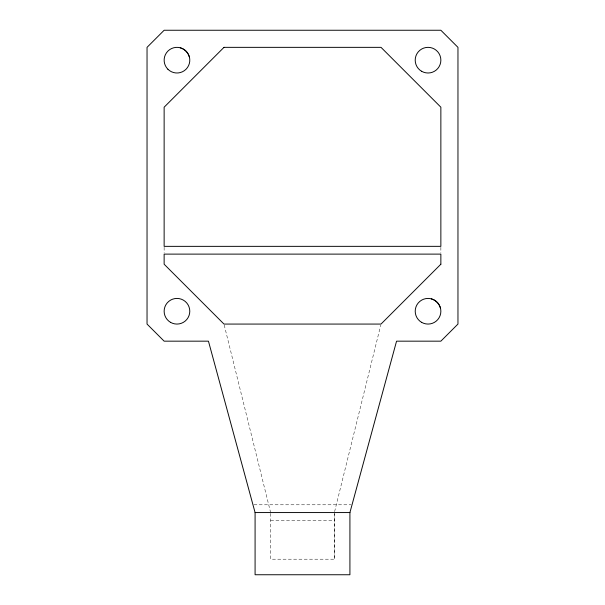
<?xml version="1.0" encoding="UTF-8"?>
<svg xmlns="http://www.w3.org/2000/svg" width="605" height="605" viewBox="0 0 605 605"><rect width="100%" height="100%" fill="white"/><g stroke="black" fill="none" stroke-linecap="round" stroke-linejoin="round"><path stroke-width="0.45" stroke-dasharray="3.02 2.27" d="M270.624 513.433L270.624 559.202L334.376 559.202L334.376 513.433M334.603 511.648L380.787 324.983M253.911 504.789L351.089 504.789M270.624 520.338L334.368 520.338M224.213 324.983L270.624 512.564M440.863 247.279L440.863 252.935M334.376 513.501L334.376 559.202M164.136 247.279L164.136 252.935"/><path stroke-width="0.91" d="M349.917 512.564L396.555 341.167L440.863 341.167L457.962 324.068L457.962 47.349L440.863 30.25L164.136 30.25L147.038 47.349L147.038 324.068L164.136 341.167L208.445 341.167L255.083 512.564L255.083 574.75L349.917 574.75L349.917 512.564L255.083 512.564M180.282 47.787C184.631 49.028 188.11 52.514 189.357 56.855M431.357 298.855C435.698 300.095 439.177 303.581 440.425 307.922M223.986 47.349L164.136 107.198L164.136 246.356L440.863 246.341L440.863 107.198L381.014 47.349L223.986 47.349M440.863 264.219L381.014 324.068L223.986 324.068L164.136 264.219L164.136 254.115L440.863 254.115L440.863 264.219M170.549 322.352A12.826 12.826 0 0 0 189.788 311.242A12.826 12.826 0 0 0 170.549 300.14A12.826 12.826 0 0 0 170.549 322.352M167.895 69.242A12.826 12.826 0 0 0 189.357 63.495A12.826 12.826 0 0 0 173.643 47.787A12.826 12.826 0 0 0 167.895 69.242M421.624 322.352A12.826 12.826 0 0 0 440.863 311.242A12.826 12.826 0 0 0 421.624 300.14A12.826 12.826 0 0 0 421.624 322.352M421.624 71.284A12.826 12.826 0 0 0 440.863 60.175A12.826 12.826 0 0 0 421.624 49.065A12.826 12.826 0 0 0 421.624 71.284"/></g></svg>
